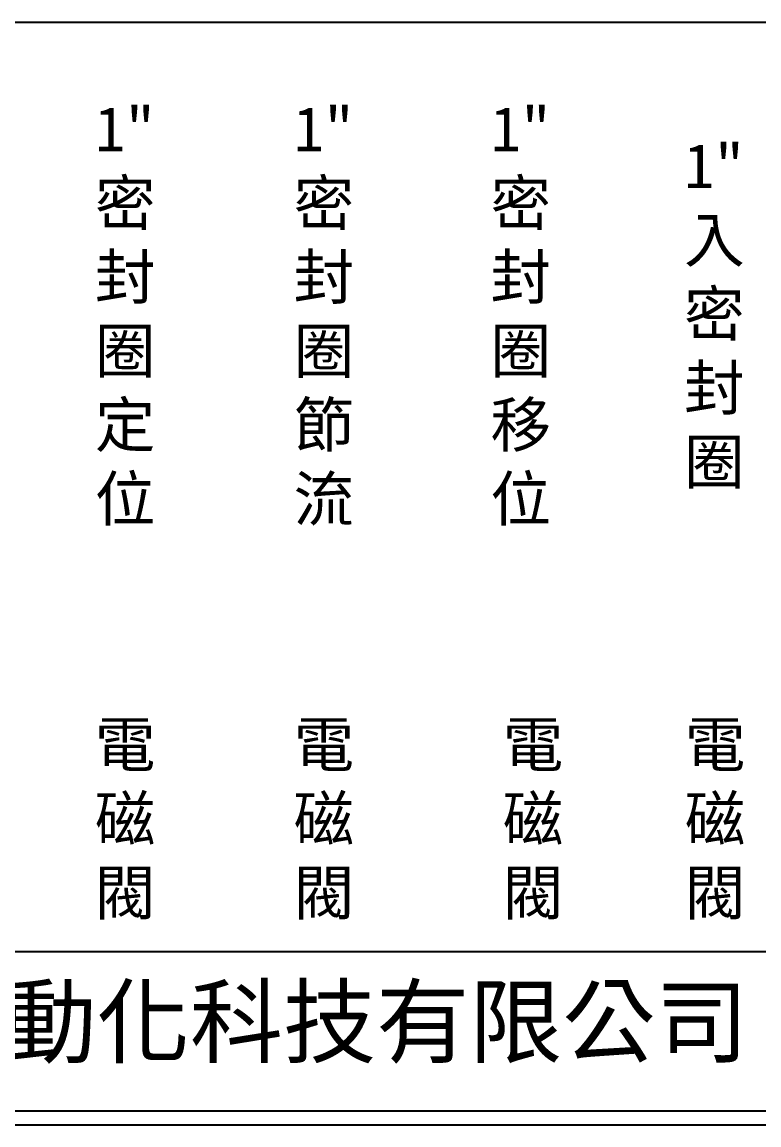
# Model space of a CAD drawing. Extents: x 926 to 1213, y 3 to 207.
# Drawn here: x 990.5 to 1055.3, y 3 to 100 of the extents above; entities that cross this region are included whole.
import ezdxf

# ---------------------------------------------------------------- set-up
doc = ezdxf.new("R2010")
doc.units = 0
doc.layers.add('圖框層', color=7, linetype='CONTINUOUS')
doc.layers.add('標尺寸層', color=3, linetype='CONTINUOUS')
doc.styles.add('CNS', font='romanc.shx', dxfattribs={"bigfont": 'chineset.shx'})
doc.styles.add('STSL', font='KAIU.TTF')

msp = doc.modelspace()

# ---------------------------------------------------------------- linework, layer by layer
at = {"layer": '圖框層', "color": 7}
for p, q in [((926.992, 18.25), (1211.493, 18.25)), ((926.992, 4.25), (1211.493, 4.25)), ((925.742, 3), (1212.742, 3))]:
    msp.add_line(p, q, dxfattribs=at)
at = {"layer": '標尺寸層', "color": 7}
msp.add_line((930.49, 99.958), (1208.361, 99.958), dxfattribs=at)

# ---------------------------------------------------------------- texts
at = {"layer": '圖框層', "color": 4, "style": 'STSL'}
msp.add_text('泓陞自動化科技有限公司', height=6, dxfattribs=at).set_placement((964.346, 9.076))
at = {"layer": '標尺寸層', "color": 7, "char_height": 3.9, "width": 2.84806, "attachment_point": 5, "style": 'CNS'}
for s, insert in [('{\\fDFKai-SB|b0|i0|c136|p65;\\H1x;1\\H1x;"\\P密封圈定位}', (999.574, 74.094)), ('{\\fDFKai-SB|b0|i0|c136|p65;\\H1x;1\\H1x;"\\P密封圈節流}', (1017.04, 74.094)), ('{\\fDFKai-SB|b0|i0|c136|p65;\\H1x;1\\H1x;"\\P密封圈移位}', (1034.35, 74.094)), ('{\\fDFKai-SB|b0|i0|c136|p65;\\H1x;1\\H1x;"\\P入密封圈}', (1051.363, 74.094)), ('{\\fDFKai-SB|b0|i0|c136|p65;電磁閥}', (999.574, 29.715)), ('{\\fDFKai-SB|b0|i0|c136|p65;電磁閥}', (1017.04, 29.715)), ('{\\fDFKai-SB|b0|i0|c136|p65;電磁閥}', (1035.429, 29.715)), ('{\\fDFKai-SB|b0|i0|c136|p65;電磁閥}', (1051.429, 29.715))]:
    msp.add_mtext(s, dxfattribs=dict(at, insert=insert))

doc.saveas('drawing.dxf')
